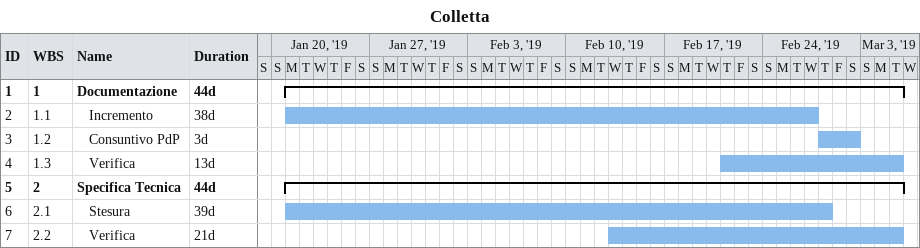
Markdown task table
Colletta

| ID | WBS | Task | Duration | Start | Finish |
|---|---|---|---|---|---|
| 1 | 1 | **Documentazione** | 44d | 2019-01-21 | 2019-03-05 |
| 2 | 1.1 | Incremento | 38d | 2019-01-21 | 2019-02-27 |
| 3 | 1.2 | Consuntivo PdP | 3d | 2019-02-28 | 2019-03-02 |
| 4 | 1.3 | Verifica | 13d | 2019-02-21 | 2019-03-05 |
| 5 | 2 | **Specifica Tecnica** | 44d | 2019-01-21 | 2019-03-05 |
| 6 | 2.1 | Stesura | 39d | 2019-01-21 | 2019-02-28 |
| 7 | 2.2 | Verifica | 21d | 2019-02-13 | 2019-03-05 |
